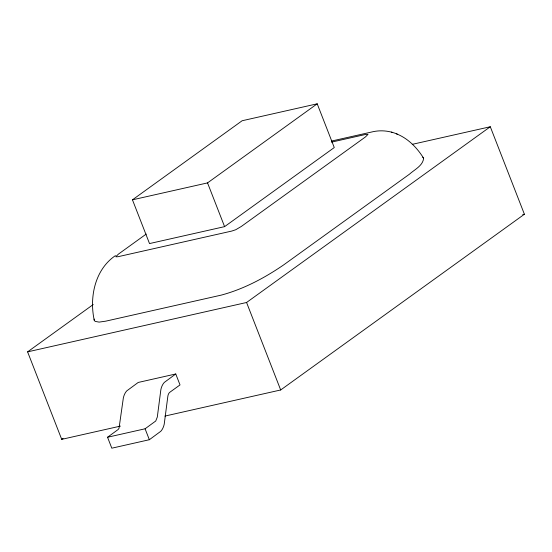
<?xml version="1.0" encoding="UTF-8"?>
<svg xmlns="http://www.w3.org/2000/svg" width="552" height="552" viewBox="0 0 552 552"><rect width="100%" height="100%" fill="white"/><g stroke="black" fill="none" stroke-linecap="round" stroke-linejoin="round"><path stroke-width="0.83" d="M115.465 255.61C94.903 269.479 89.196 297.342 94.282 320.415L95.165 321.388L99.105 322.106L105.715 321.167L221.262 295.113C243.667 289.096 264.512 278.015 283.576 264.96L409.494 174.156C414.483 169.602 423.053 165.648 423.612 158.196C417.07 147.757 407.997 138.276 396.308 133.777M107.543 437.253L118.197 429.47L119.032 428.242L123.337 397.985A19.969 11.889 77.3 0 1 126.787 390.864L138.214 382.446L175.757 373.98L180.021 384.916L169.961 392.168A8.183 4.871 77.3 0 0 167.801 396.647L164.22 424.184A19.969 11.889 77.3 0 1 160.77 431.298L149.35 439.723L111.808 448.189L107.543 437.253L145.086 428.787L155.74 421.01L157.306 417.057L160.88 389.519A19.969 11.889 77.3 0 1 164.33 382.405L175.757 373.98M132.459 199.824L242.135 120.743L317.207 103.81L334.264 147.556L224.595 226.637L149.516 243.57L132.459 199.824L207.538 182.898L317.207 103.81M146.239 234.055L118.363 254.161L115.747 256.783L117.949 256.728L231.785 231.06L235.766 229.722L241.362 226.423L365.417 136.965L368.032 134.343L365.831 134.398L331.51 142.14M120.439 426.109L61.707 439.351L27.6 351.865L93.24 304.531M27.6 351.865L246.571 302.489L490.293 126.746L524.4 214.238L280.685 389.974L164.903 416.084M61.707 439.351L63.107 438.343M331.407 141.084L373.407 131.617C381.453 129.975 389.884 130.921 397.419 134.17M412.268 144.341L490.293 126.746M522.723 214.618L524.4 214.238M391.485 132.1L392.465 132.445M422.728 157.223L423.612 158.196M207.538 182.898L224.595 226.637M246.571 302.489L280.685 389.974M145.086 428.787L149.35 439.723M94.15 319.056L94.282 320.415"/></g></svg>
